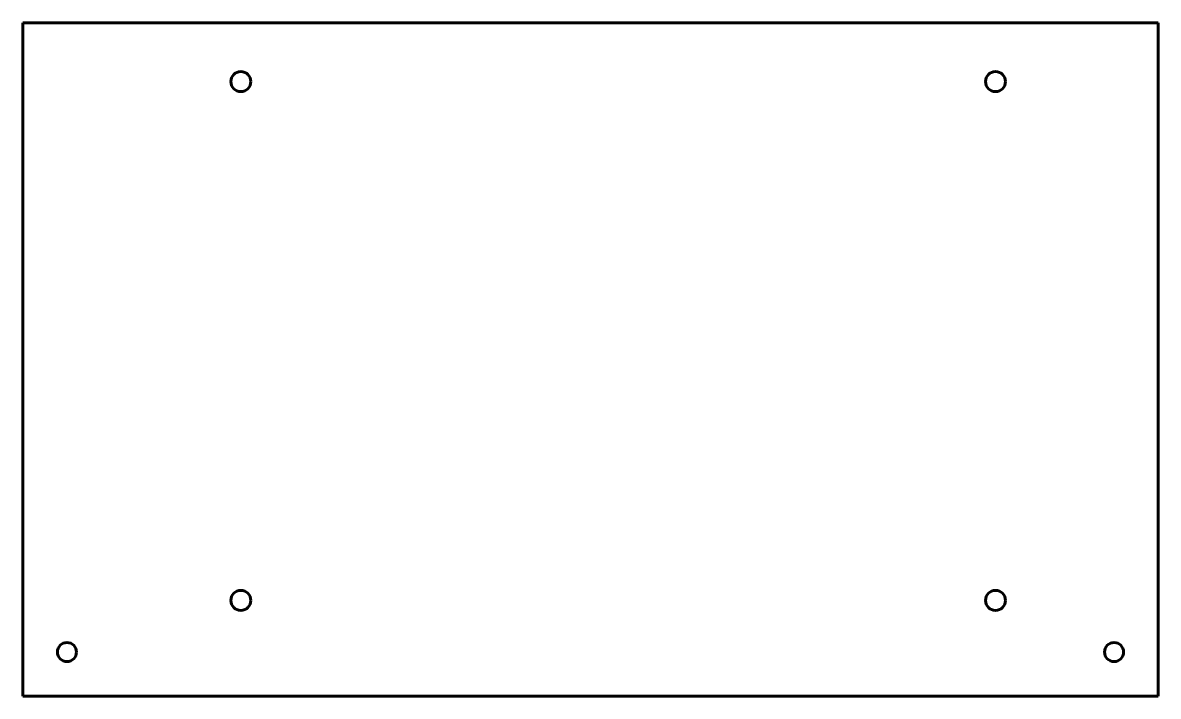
# Model space of a CAD drawing. Header units: millimetres. Extents: x -379 to -186, y 193 to 308.
import ezdxf

# ---------------------------------------------------------------- set-up
doc = ezdxf.new("R2010")
doc.units = ezdxf.units.MM
doc.linetypes.add('K5LT_BASIC', pattern=[0])

msp = doc.modelspace()

# ---------------------------------------------------------------- linework, layer by layer
at = {"color": 143, "linetype": 'K5LT_BASIC', "lineweight": 60, "true_color": 0x33acca}
for p, q in [((-186.44, 307.55), (-379.04, 307.55)), ((-379.04, 193.28), (-379.04, 307.55)), ((-186.44, 193.28), (-186.44, 307.55)), ((-379.04, 193.28), (-186.44, 193.28))]:
    msp.add_line(p, q, dxfattribs=at)
for centre, radius in [((-342.05, 297.55), 1.7), ((-214.05, 297.55), 1.7), ((-342.05, 209.55), 1.7), ((-214.05, 209.55), 1.7), ((-371.54, 200.78), 1.62), ((-193.94, 200.78), 1.62)]:
    msp.add_circle(centre, radius, dxfattribs=at)

doc.saveas('drawing.dxf')
